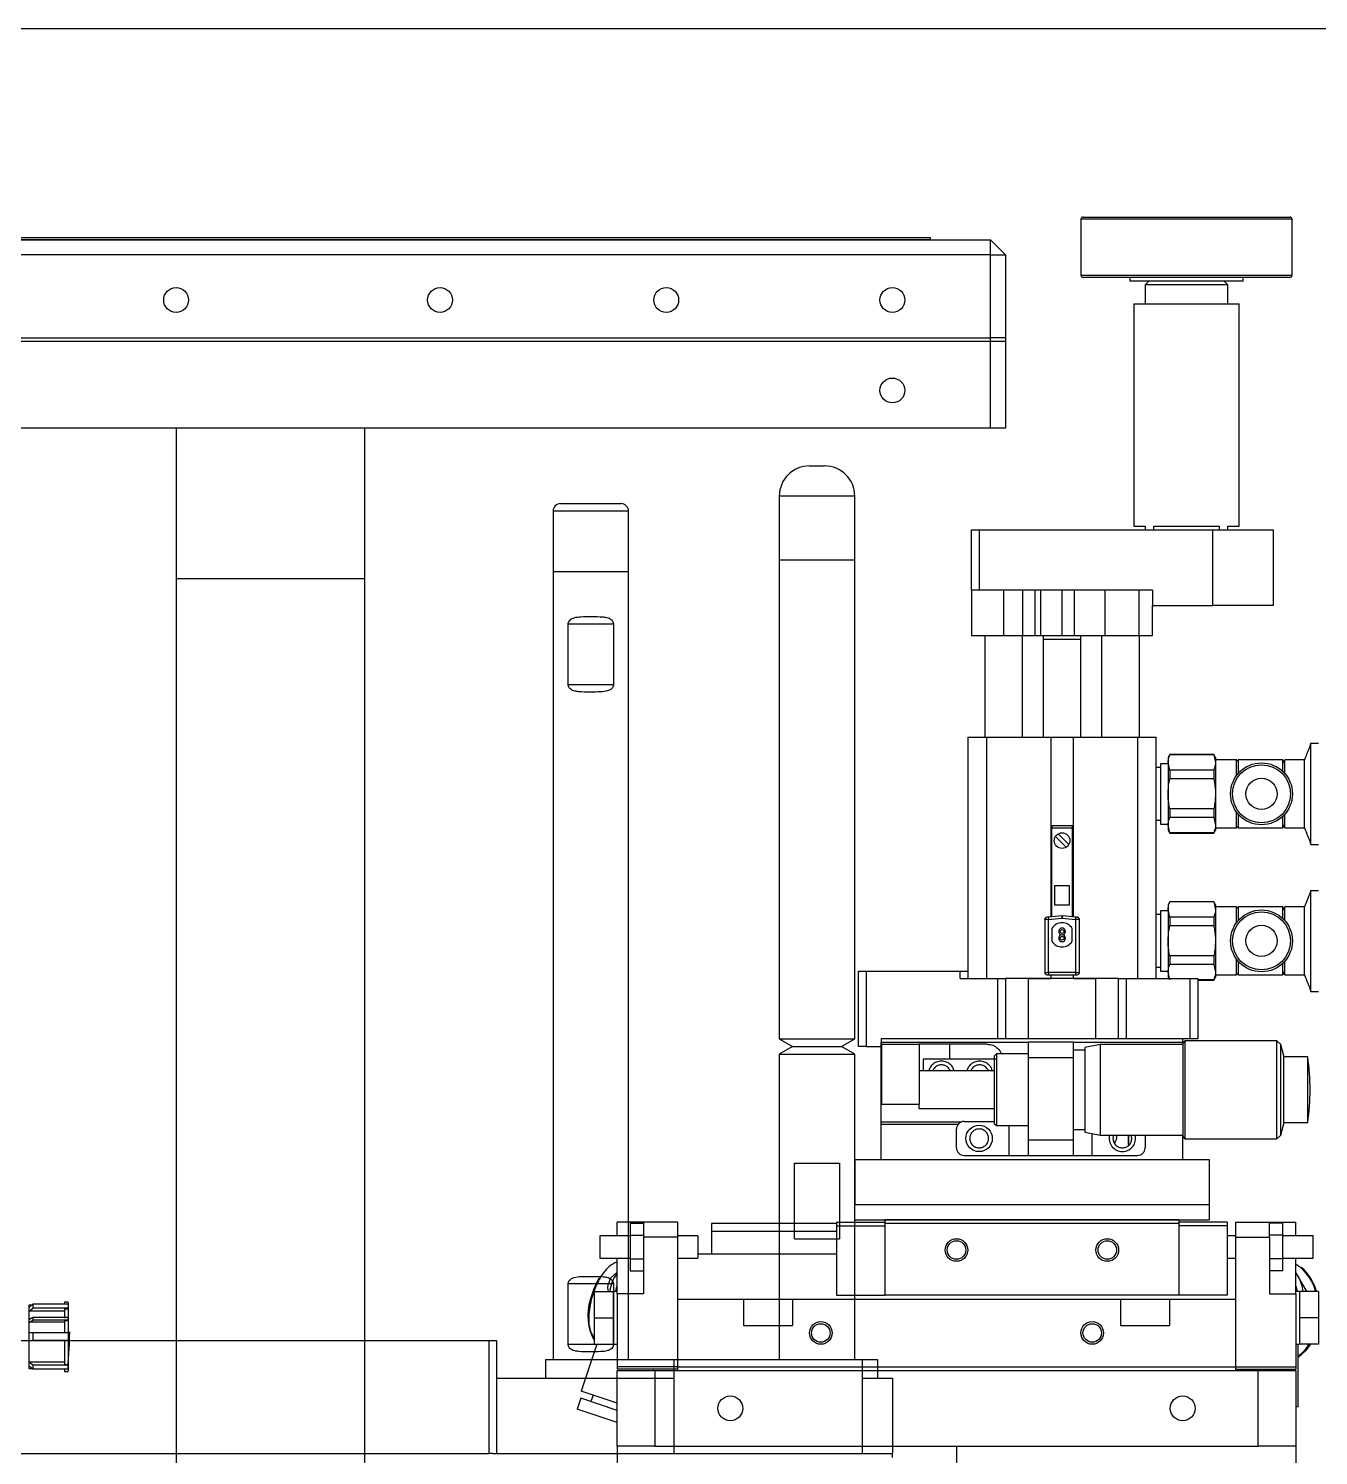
# Model space of a CAD drawing. Extents: x 500 to 100500, y -14500 to 21140.
# Drawn here: x 14393.6 to 14564.7, y -7149.3 to -6960 of the extents above; entities that cross this region are included whole.
import ezdxf

# ---------------------------------------------------------------- set-up
doc = ezdxf.new("R2010")
doc.units = 0
doc.layers.get('0').update_dxf_attribs({"linetype": 'CONTINUOUS'})
doc.layers.add('D', color=7, linetype='CONTINUOUS')
doc.layers.add('M06SMMF-001B', color=7, linetype='CONTINUOUS')

# ---------------------------------------------------------------- blocks, each defined once
blk = doc.blocks.new('KSKDKFK')
at = {"layer": 'M06SMMF-001B'}
blk.add_line((-18468.91, -26698.19, -63.77), (-15968.91, -26698.19, -63.77), dxfattribs=at)
blk = doc.blocks.new('LP F')
at = {"color": 2}
for p, q in [((15041.57, -93591.04), (15043.57, -93591.04)), ((15037.57, -93595.04), (15037.57, -93603.54)), ((15047.57, -93595.04), (15037.57, -93595.04)), ((15047.57, -93603.54), (15047.57, -93595.04)), ((15007.57, -93597.04), (15007.57, -93605.04)), ((15017.57, -93597.04), (15007.57, -93597.04)), ((15008.57, -93596.04), (15016.57, -93596.04)), ((15017.57, -93605.04), (15017.57, -93597.04)), ((15037.57, -93603.54), (15037.57, -93667.03)), ((15047.57, -93603.54), (15037.57, -93603.54)), ((15047.57, -93667.03), (15047.57, -93603.54)), ((15007.57, -93605.04), (15007.57, -93709.54)), ((15007.57, -93605.04), (15017.57, -93605.04)), ((15017.57, -93709.54), (15017.57, -93605.04)), ((15009.57, -93620.04), (15009.57, -93612.04)), ((15015.57, -93612.04), (15009.57, -93612.04)), ((15015.57, -93612.04), (15015.57, -93620.04)), ((15009.57, -93620.04), (15015.57, -93620.04)), ((15037.57, -93667.03), (15039.32, -93668.04)), ((15037.57, -93667.03), (15047.57, -93667.03)), ((15045.82, -93668.04), (15047.57, -93667.03)), ((15039.32, -93668.04), (15037.57, -93669.05)), ((15037.57, -93669.05), (15037.57, -93709.54)), ((15037.57, -93669.05), (15047.57, -93669.05)), ((15039.32, -93668.04), (15045.82, -93668.04)), ((15047.57, -93669.05), (15045.82, -93668.04)), ((15047.57, -93709.54), (15047.57, -93669.05)), ((15039.57, -93693.54), (15039.57, -93683.54)), ((15039.57, -93683.54), (15045.57, -93683.54)), ((15045.57, -93683.54), (15045.57, -93693.54)), ((15039.57, -93693.54), (15045.57, -93693.54)), ((15009.57, -93707.54), (15009.57, -93699.54)), ((15015.57, -93699.54), (15009.57, -93699.54)), ((15015.57, -93699.54), (15015.57, -93707.54)), ((14851.07, -93707.04), (14999.07, -93707.04)), ((14999.07, -93722.04), (14999.07, -93707.04)), ((14999.07, -93707.04), (15000.07, -93707.04)), ((15000.07, -93707.04), (15000.07, -93722.04)), ((15009.57, -93707.54), (15015.57, -93707.54)), ((15006.57, -93709.54), (15006.57, -93712.04)), ((15006.57, -93709.54), (15023.57, -93709.54)), ((15023.57, -93709.54), (15023.57, -93722.04)), ((15023.57, -93709.54), (15048.57, -93709.54)), ((15048.57, -93709.54), (15050.57, -93709.54)), ((15048.57, -93709.54), (15048.57, -93722.04)), ((15050.57, -93709.54), (15050.57, -93712.04)), ((15000.07, -93712.04), (15023.57, -93712.04)), ((15048.57, -93712.04), (15052.57, -93712.04)), ((15052.57, -93712.04), (15052.57, -93722.04)), ((14851.07, -93722.04), (14999.07, -93722.04)), ((14999.57, -93722.04), (14999.07, -93722.04)), ((14999.57, -93722.04), (15052.57, -93722.04)), ((15052.57, -93722.54), (15052.57, -93722.04))]:
    blk.add_line(p, q, dxfattribs=at)
for centre, radius, start, end in [((15041.57, -93595.04), 4, 90, 180), ((15043.57, -93595.04), 4, 0, 90), ((15008.57, -93597.04), 1, 90, 180), ((15016.57, -93597.04), 1, 0, 90)]:
    blk.add_arc(centre, radius, start, end, dxfattribs=at)
for points, knots in [([(15009.57, -93612.04), (15009.58, -93611.96), (15009.59, -93611.8), (15009.72, -93611.57), (15009.96, -93611.33), (15010.47, -93611.11), (15011.36, -93611.03), (15012.13, -93611.03), (15012.57, -93611.04)], [0, 0, 0, 0, 0.064599, 0.128848, 0.220611, 0.367091, 0.640231, 1, 1, 1, 1]), ([(15012.57, -93611.04), (15013.13, -93611.03), (15013.87, -93611.02), (15014.75, -93611.15), (15015.17, -93611.31), (15015.43, -93611.57), (15015.55, -93611.8), (15015.57, -93611.96), (15015.57, -93612.04)], [0, 0, 0, 0, 0.458251, 0.604667, 0.784906, 0.863101, 0.941979, 1, 1, 1, 1]), ([(15012.57, -93621.04), (15012.01, -93621.04), (15011.27, -93621.05), (15010.4, -93620.92), (15009.98, -93620.76), (15009.71, -93620.5), (15009.59, -93620.27), (15009.58, -93620.11), (15009.57, -93620.04)], [0, 0, 0, 0, 0.458251, 0.604667, 0.784906, 0.863101, 0.941979, 1, 1, 1, 1]), ([(15015.57, -93620.04), (15015.57, -93620.11), (15015.55, -93620.27), (15015.43, -93620.5), (15015.19, -93620.74), (15014.67, -93620.96), (15013.78, -93621.04), (15013.01, -93621.04), (15012.57, -93621.04)], [0, 0, 0, 0, 0.064599, 0.128848, 0.220611, 0.367091, 0.640231, 1, 1, 1, 1]), ([(15009.57, -93699.54), (15009.58, -93699.46), (15009.59, -93699.3), (15009.72, -93699.07), (15009.96, -93698.83), (15010.47, -93698.61), (15011.36, -93698.53), (15012.13, -93698.53), (15012.57, -93698.54)], [0, 0, 0, 0, 0.064599, 0.128848, 0.220611, 0.3670911, 0.6402309, 1, 1, 1, 1]), ([(15012.57, -93698.54), (15013.13, -93698.53), (15013.87, -93698.52), (15014.75, -93698.65), (15015.17, -93698.81), (15015.43, -93699.07), (15015.55, -93699.3), (15015.57, -93699.46), (15015.57, -93699.54)], [0, 0, 0, 0, 0.4582515, 0.6046671, 0.7849062, 0.8631007, 0.9419787, 1, 1, 1, 1]), ([(15012.57, -93708.54), (15012.01, -93708.54), (15011.27, -93708.55), (15010.4, -93708.42), (15009.98, -93708.26), (15009.71, -93708), (15009.59, -93707.77), (15009.58, -93707.61), (15009.57, -93707.54)], [0, 0, 0, 0, 0.458251, 0.604667, 0.784906, 0.863101, 0.941979, 1, 1, 1, 1]), ([(15015.57, -93707.54), (15015.57, -93707.61), (15015.55, -93707.77), (15015.43, -93708), (15015.19, -93708.24), (15014.67, -93708.46), (15013.78, -93708.54), (15013.01, -93708.54), (15012.57, -93708.54)], [0, 0, 0, 0, 0.064599, 0.128848, 0.220611, 0.367091, 0.640231, 1, 1, 1, 1])]:
    blk.add_open_spline(points, degree=3, knots=knots, dxfattribs=at)
blk = doc.blocks.new('SP F')
at = {"color": 3}
for p, q in [((15639.62, -97455.61), (15639.62, -97463.01)), ((15667.62, -97455.61), (15639.62, -97455.61)), ((15639.92, -97455.31), (15667.32, -97455.31)), ((15667.62, -97463.01), (15667.62, -97455.61)), ((15472.62, -97458.31), (15627.62, -97458.31)), ((15627.62, -97460.31), (15627.62, -97458.31)), ((15629.62, -97460.31), (15627.62, -97458.31)), ((15627.62, -97460.31), (15472.62, -97460.31)), ((15627.62, -97471.31), (15627.62, -97460.31)), ((15627.62, -97460.31), (15629.62, -97460.31)), ((15629.62, -97460.31), (15629.62, -97471.31)), ((15639.62, -97463.01), (15667.62, -97463.01)), ((15667.32, -97463.31), (15639.92, -97463.31)), ((15646.12, -97463.31), (15646.12, -97463.81)), ((15661.12, -97463.81), (15661.12, -97463.31)), ((15650.15, -97463.81), (15646.12, -97463.81)), ((15648.62, -97463.81), (15648.12, -97464.31)), ((15648.12, -97464.31), (15648.12, -97466.81)), ((15653.62, -97464.31), (15648.12, -97464.31)), ((15661.12, -97463.81), (15650.15, -97463.81)), ((15659.12, -97464.31), (15653.62, -97464.31)), ((15659.12, -97464.31), (15658.62, -97463.81)), ((15659.12, -97466.81), (15659.12, -97464.31)), ((15646.62, -97466.81), (15646.62, -97496.31)), ((15646.62, -97466.81), (15653.62, -97466.81)), ((15653.62, -97466.81), (15660.62, -97466.81)), ((15660.62, -97496.31), (15660.62, -97466.81)), ((15472.62, -97471.31), (15627.62, -97471.31)), ((15627.62, -97471.81), (15472.62, -97471.81)), ((15629.62, -97471.31), (15627.62, -97471.31)), ((15627.62, -97471.81), (15627.62, -97471.31)), ((15629.62, -97471.81), (15627.62, -97471.81)), ((15627.62, -97483.31), (15627.62, -97471.81)), ((15629.62, -97471.31), (15629.62, -97471.81)), ((15629.62, -97471.81), (15629.62, -97483.31)), ((15627.62, -97483.31), (15472.62, -97483.31)), ((15519.62, -97483.31), (15519.62, -97503.31)), ((15544.62, -97483.31), (15544.62, -97503.31)), ((15629.62, -97483.31), (15627.62, -97483.31)), ((15625.12, -97504.81), (15625.12, -97496.81)), ((15625.12, -97496.81), (15626.12, -97496.81)), ((15626.12, -97496.81), (15626.12, -97504.81)), ((15626.12, -97496.81), (15657.12, -97496.81)), ((15646.62, -97496.31), (15648.12, -97496.31)), ((15648.12, -97496.31), (15648.12, -97496.81)), ((15649.29, -97496.31), (15657.95, -97496.31)), ((15649.29, -97496.81), (15649.29, -97496.31)), ((15657.12, -97506.81), (15657.12, -97496.81)), ((15657.12, -97496.81), (15665.12, -97496.81)), ((15657.95, -97496.31), (15657.95, -97496.81)), ((15659.12, -97496.31), (15660.62, -97496.31)), ((15659.12, -97496.81), (15659.12, -97496.31)), ((15665.12, -97496.81), (15665.12, -97506.81)), ((15544.62, -97503.31), (15519.62, -97503.31)), ((15519.62, -97503.31), (15519.62, -97709.31)), ((15544.62, -97503.31), (15544.62, -97709.31)), ((15626.12, -97504.81), (15625.12, -97504.81)), ((15625.12, -97504.81), (15625.12, -97510.81)), ((15649.12, -97504.81), (15626.12, -97504.81)), ((15629.39, -97510.81), (15629.39, -97504.81)), ((15631.86, -97504.81), (15631.86, -97510.81)), ((15633.54, -97510.81), (15633.54, -97504.81)), ((15634.25, -97504.81), (15634.25, -97510.81)), ((15637.14, -97510.81), (15637.14, -97504.81)), ((15638.73, -97504.81), (15638.73, -97510.81)), ((15642.82, -97510.81), (15642.82, -97504.81)), ((15647.32, -97504.81), (15647.32, -97510.81)), ((15649.12, -97504.81), (15649.12, -97506.81)), ((15649.12, -97506.81), (15657.12, -97506.81)), ((15649.12, -97510.81), (15649.12, -97506.81)), ((15665.12, -97506.81), (15657.12, -97506.81)), ((15625.12, -97510.81), (15629.39, -97510.81)), ((15626.87, -97510.81), (15626.87, -97524.31)), ((15629.39, -97510.81), (15631.86, -97510.81)), ((15631.86, -97510.81), (15633.54, -97510.81)), ((15631.87, -97524.31), (15631.87, -97510.81)), ((15633.54, -97510.81), (15634.25, -97510.81)), ((15634.25, -97510.81), (15637.14, -97510.81)), ((15637.14, -97510.81), (15638.73, -97510.81)), ((15638.73, -97510.81), (15642.82, -97510.81)), ((15642.37, -97510.81), (15642.37, -97524.31)), ((15642.82, -97510.81), (15647.32, -97510.81)), ((15647.32, -97510.81), (15649.12, -97510.81)), ((15647.37, -97524.31), (15647.37, -97510.81)), ((15634.62, -97511.31), (15639.62, -97511.31)), ((15634.62, -97511.31), (15634.62, -97524.31)), ((15639.62, -97524.31), (15639.62, -97511.31)), ((15624.62, -97524.31), (15624.62, -97555.31)), ((15624.62, -97524.31), (15627.14, -97524.31)), ((15627.14, -97556.31), (15627.14, -97524.31)), ((15627.14, -97524.31), (15635.62, -97524.31)), ((15635.62, -97524.31), (15635.62, -97548.14)), ((15635.62, -97524.31), (15638.62, -97524.31)), ((15638.62, -97548.14), (15638.62, -97524.31)), ((15638.62, -97524.31), (15647.11, -97524.31)), ((15647.11, -97524.31), (15647.11, -97556.31)), ((15647.11, -97524.31), (15649.62, -97524.31)), ((15649.62, -97556.31), (15649.62, -97524.31)), ((15670.13, -97525.11), (15671.13, -97525.11)), ((15651.17, -97527.81), (15650.17, -97527.81)), ((15650.17, -97527.81), (15650.17, -97531.81)), ((15651.4, -97526.61), (15651.17, -97527.01)), ((15651.17, -97527.01), (15651.17, -97527.65)), ((15651.4, -97528.65), (15651.17, -97527.65)), ((15651.17, -97527.65), (15651.17, -97531.81)), ((15657.24, -97526.61), (15651.4, -97526.61)), ((15651.4, -97526.61), (15651.4, -97526.65)), ((15657.24, -97526.65), (15651.4, -97526.65)), ((15657.47, -97527.01), (15657.24, -97526.61)), ((15657.24, -97526.61), (15657.24, -97526.65)), ((15657.24, -97526.65), (15657.47, -97527.65)), ((15657.47, -97527.01), (15657.47, -97527.65)), ((15660.27, -97527.31), (15657.47, -97527.31)), ((15657.47, -97527.65), (15657.47, -97531.81)), ((15660.47, -97527.51), (15660.27, -97527.31)), ((15660.27, -97529.37), (15660.27, -97527.31)), ((15666.38, -97527.31), (15660.47, -97527.31)), ((15660.47, -97527.31), (15660.47, -97529.12)), ((15666.67, -97527.81), (15666.38, -97527.31)), ((15666.38, -97528.82), (15666.38, -97527.31)), ((15669.27, -97527.31), (15666.67, -97527.31)), ((15666.67, -97529.12), (15666.67, -97527.31)), ((15669.27, -97536.31), (15669.27, -97527.32)), ((15650.17, -97528.31), (15649.62, -97528.31)), ((15657.24, -97528.65), (15651.4, -97528.65)), ((15651.4, -97528.65), (15651.4, -97529.81)), ((15657.24, -97529.81), (15651.4, -97529.81)), ((15657.24, -97528.65), (15657.24, -97529.81)), ((15650.17, -97531.81), (15650.17, -97535.81)), ((15651.17, -97531.81), (15651.17, -97535.96)), ((15657.47, -97531.81), (15657.47, -97535.96)), ((15649.62, -97535.31), (15650.17, -97535.31)), ((15651.4, -97533.81), (15651.4, -97534.96)), ((15657.24, -97533.81), (15651.4, -97533.81)), ((15657.24, -97534.96), (15651.4, -97534.96)), ((15657.24, -97533.81), (15657.24, -97534.96)), ((15657.24, -97534.96), (15657.47, -97535.96)), ((15660.27, -97536.31), (15660.27, -97534.24)), ((15660.47, -97534.49), (15660.47, -97536.31)), ((15666.38, -97536.31), (15666.38, -97534.79)), ((15666.67, -97536.31), (15666.67, -97534.49)), ((15635.72, -97536.31), (15635.62, -97536.31)), ((15635.72, -97536.31), (15638.52, -97536.31)), ((15635.72, -97536.31), (15635.72, -97548.13)), ((15636.02, -97536.01), (15638.22, -97536.01)), ((15637.65, -97538.89), (15636.24, -97537.48)), ((15636.6, -97537.13), (15638, -97538.53)), ((15638.52, -97548.13), (15638.52, -97536.31)), ((15638.62, -97536.31), (15638.52, -97536.31)), ((15650.17, -97535.81), (15651.17, -97535.81)), ((15651.4, -97536.96), (15651.17, -97535.96)), ((15651.17, -97535.96), (15651.17, -97536.61)), ((15651.17, -97536.61), (15651.4, -97537.01)), ((15657.24, -97536.96), (15651.4, -97536.96)), ((15651.4, -97536.96), (15651.4, -97537.01)), ((15651.4, -97537.01), (15657.24, -97537.01)), ((15657.24, -97537.01), (15657.47, -97536.61)), ((15657.24, -97536.96), (15657.24, -97537.01)), ((15657.47, -97535.96), (15657.47, -97536.61)), ((15657.47, -97536.31), (15660.27, -97536.31)), ((15660.27, -97536.31), (15660.47, -97536.11)), ((15660.47, -97536.31), (15666.38, -97536.31)), ((15666.38, -97536.31), (15666.67, -97535.81)), ((15666.67, -97536.31), (15669.27, -97536.31)), ((15670.13, -97538.51), (15671.13, -97538.51)), ((15638.12, -97544.01), (15636.12, -97544.01)), ((15636.12, -97544.01), (15636.12, -97546.51)), ((15638.12, -97546.51), (15638.12, -97544.01)), ((15670.13, -97544.61), (15671.13, -97544.61)), ((15636.12, -97546.51), (15638.12, -97546.51)), ((15651.4, -97546.11), (15651.17, -97546.51)), ((15651.17, -97546.51), (15651.17, -97547.15)), ((15657.24, -97546.11), (15651.4, -97546.11)), ((15651.4, -97546.11), (15651.4, -97546.15)), ((15657.24, -97546.15), (15651.4, -97546.15)), ((15657.47, -97546.51), (15657.24, -97546.11)), ((15657.24, -97546.11), (15657.24, -97546.15)), ((15657.24, -97546.15), (15657.47, -97547.15)), ((15657.47, -97546.51), (15657.47, -97547.15)), ((15660.27, -97546.81), (15657.47, -97546.81)), ((15660.47, -97547.01), (15660.27, -97546.81)), ((15660.27, -97548.87), (15660.27, -97546.81)), ((15666.38, -97546.81), (15660.47, -97546.81)), ((15660.47, -97546.81), (15660.47, -97548.62)), ((15666.67, -97547.31), (15666.38, -97546.81)), ((15666.38, -97548.32), (15666.38, -97546.81)), ((15669.27, -97546.81), (15666.67, -97546.81)), ((15666.67, -97548.62), (15666.67, -97546.81)), ((15669.27, -97555.81), (15669.27, -97546.82)), ((15634.82, -97548.48), (15634.82, -97555.51)), ((15637.08, -97548.01), (15635.3, -97548.17)), ((15635.3, -97548.17), (15635.32, -97548.46)), ((15635.32, -97548.46), (15637.11, -97548.31)), ((15635.32, -97555.51), (15635.32, -97548.46)), ((15637.08, -97548.01), (15637.11, -97548.31)), ((15637.11, -97548.31), (15637.12, -97548.31)), ((15637.12, -97548.31), (15637.14, -97548.31)), ((15637.17, -97548.01), (15637.14, -97548.31)), ((15637.14, -97548.31), (15638.92, -97548.46)), ((15638.95, -97548.17), (15637.17, -97548.01)), ((15638.92, -97548.46), (15638.95, -97548.17)), ((15638.92, -97548.46), (15638.92, -97555.51)), ((15639.42, -97555.51), (15639.42, -97548.48)), ((15650.17, -97547.81), (15649.62, -97547.81)), ((15651.17, -97547.31), (15650.17, -97547.31)), ((15650.17, -97547.31), (15650.17, -97551.31)), ((15651.4, -97548.15), (15651.17, -97547.15)), ((15651.17, -97547.15), (15651.17, -97551.31)), ((15651.4, -97548.15), (15651.4, -97549.31)), ((15657.24, -97548.15), (15651.4, -97548.15)), ((15657.24, -97548.15), (15657.24, -97549.31)), ((15657.47, -97547.15), (15657.47, -97551.31)), ((15635.77, -97549.65), (15635.77, -97551.36)), ((15637.1, -97550.51), (15637.1, -97550.51)), ((15637.15, -97550.51), (15637.15, -97550.51)), ((15638.47, -97551.36), (15638.47, -97549.65)), ((15657.24, -97549.31), (15651.4, -97549.31)), ((15650.17, -97551.31), (15650.17, -97555.31)), ((15651.17, -97551.31), (15651.17, -97555.46)), ((15657.47, -97551.31), (15657.47, -97555.46)), ((15657.24, -97553.31), (15651.4, -97553.31)), ((15651.4, -97553.31), (15651.4, -97554.46)), ((15657.24, -97554.46), (15651.4, -97554.46)), ((15657.24, -97553.31), (15657.24, -97554.46)), ((15657.24, -97554.46), (15657.47, -97555.46)), ((15660.27, -97555.81), (15660.27, -97553.74)), ((15660.47, -97553.99), (15660.47, -97555.81)), ((15666.38, -97555.81), (15666.38, -97554.29)), ((15666.67, -97555.81), (15666.67, -97553.99)), ((15610.12, -97565.31), (15610.12, -97555.31)), ((15610.12, -97555.31), (15611.12, -97555.31)), ((15611.12, -97555.31), (15611.12, -97565.31)), ((15611.12, -97555.31), (15623.62, -97555.31)), ((15623.62, -97556.31), (15623.62, -97555.31)), ((15623.62, -97555.31), (15624.62, -97555.31)), ((15623.62, -97556.31), (15628.62, -97556.31)), ((15624.62, -97555.31), (15624.62, -97556.31)), ((15628.62, -97564.31), (15628.62, -97556.31)), ((15628.62, -97556.31), (15629.62, -97556.31)), ((15629.62, -97556.31), (15629.62, -97564.31)), ((15632.62, -97556.31), (15629.62, -97556.31)), ((15632.62, -97556.31), (15632.62, -97564.31)), ((15641.62, -97556.31), (15632.62, -97556.31)), ((15632.62, -97556.31), (15635.62, -97556.31)), ((15634.82, -97555.51), (15635.32, -97555.51)), ((15638.92, -97555.51), (15635.32, -97555.51)), ((15635.32, -97555.51), (15635.32, -97555.81)), ((15635.32, -97555.81), (15638.92, -97555.81)), ((15635.62, -97555.81), (15635.62, -97556.31)), ((15638.62, -97556.31), (15638.62, -97555.81)), ((15638.62, -97556.31), (15641.62, -97556.31)), ((15638.92, -97555.51), (15639.42, -97555.51)), ((15638.92, -97555.51), (15638.92, -97555.81)), ((15641.62, -97564.31), (15641.62, -97556.31)), ((15644.62, -97556.31), (15641.62, -97556.31)), ((15644.62, -97564.31), (15644.62, -97556.31)), ((15644.62, -97556.31), (15645.62, -97556.31)), ((15645.62, -97556.31), (15645.62, -97564.31)), ((15645.62, -97556.31), (15654.12, -97556.31)), ((15649.62, -97554.81), (15650.17, -97554.81)), ((15650.17, -97555.31), (15651.17, -97555.31)), ((15651.4, -97556.46), (15651.17, -97555.46)), ((15651.17, -97555.46), (15651.17, -97556.11)), ((15651.17, -97556.11), (15651.29, -97556.31)), ((15654.12, -97564.31), (15654.12, -97556.31)), ((15654.12, -97556.31), (15655.12, -97556.31)), ((15655.12, -97556.31), (15655.12, -97564.31)), ((15657.24, -97556.51), (15657.47, -97556.11)), ((15657.47, -97555.46), (15657.47, -97556.11)), ((15657.47, -97555.81), (15660.27, -97555.81)), ((15660.27, -97555.81), (15660.47, -97555.61)), ((15660.47, -97555.81), (15666.38, -97555.81)), ((15666.38, -97555.81), (15666.67, -97555.31)), ((15666.67, -97555.81), (15669.27, -97555.81)), ((15657.24, -97556.46), (15655.12, -97556.46)), ((15655.12, -97556.51), (15657.24, -97556.51)), ((15657.24, -97556.46), (15657.24, -97556.51)), ((15670.13, -97558.01), (15671.13, -97558.01)), ((15611.12, -97565.31), (15610.12, -97565.31)), ((15611.12, -97565.31), (15613.12, -97565.31)), ((15613.12, -97564.31), (15613.12, -97565.31)), ((15628.62, -97564.31), (15613.12, -97564.31)), ((15632.62, -97564.81), (15613.12, -97564.81)), ((15613.12, -97575.31), (15613.12, -97564.81)), ((15613.18, -97565.01), (15618.18, -97565.01)), ((15613.18, -97565.01), (15613.18, -97573.01)), ((15618.18, -97565.01), (15618.18, -97573.01)), ((15622.18, -97565.01), (15618.18, -97565.01)), ((15627.18, -97565.01), (15622.18, -97565.01)), ((15622.18, -97565.01), (15622.18, -97567.01)), ((15629.62, -97564.31), (15628.62, -97564.31)), ((15645.62, -97564.31), (15628.62, -97564.31)), ((15638.62, -97564.76), (15632.62, -97564.76)), ((15632.62, -97564.76), (15632.62, -97566.76)), ((15638.62, -97566.76), (15638.62, -97564.76)), ((15653.12, -97564.81), (15638.62, -97564.81)), ((15640.12, -97565.81), (15638.62, -97565.81)), ((15642.18, -97565.06), (15640.12, -97565.46)), ((15640.12, -97565.46), (15640.12, -97576.66)), ((15653.12, -97565.06), (15642.18, -97565.06)), ((15642.18, -97565.06), (15642.18, -97577.06)), ((15645.62, -97564.31), (15644.62, -97564.31)), ((15654.12, -97564.31), (15645.62, -97564.31)), ((15653.12, -97564.81), (15653.12, -97564.31)), ((15653.42, -97564.56), (15653.12, -97564.86)), ((15653.12, -97564.86), (15653.12, -97564.81)), ((15653.12, -97564.86), (15653.12, -97577.26)), ((15665.62, -97564.56), (15653.42, -97564.56)), ((15653.42, -97564.56), (15653.42, -97577.56)), ((15655.12, -97564.31), (15654.12, -97564.31)), ((15666.12, -97565.06), (15665.62, -97564.56)), ((15665.62, -97577.56), (15665.62, -97564.56)), ((15666.52, -97566.56), (15666.12, -97565.06)), ((15666.12, -97577.06), (15666.12, -97565.06)), ((15618.68, -97567.01), (15618.68, -97568.56)), ((15622.18, -97567.01), (15618.68, -97567.01)), ((15628.4, -97567.01), (15622.18, -97567.01)), ((15628.42, -97566.31), (15628.12, -97566.61)), ((15628.12, -97566.61), (15628.12, -97575.51)), ((15632.62, -97566.31), (15628.42, -97566.31)), ((15628.42, -97566.31), (15628.42, -97575.81)), ((15632.62, -97566.76), (15638.62, -97566.76)), ((15632.62, -97566.76), (15632.62, -97577.76)), ((15638.62, -97577.76), (15638.62, -97566.76)), ((15666.52, -97575.56), (15666.52, -97566.56)), ((15669.71, -97566.71), (15666.52, -97566.71)), ((15669.71, -97575.41), (15669.71, -97566.71)), ((15628.12, -97568.56), (15618.18, -97568.56)), ((15618.18, -97573.01), (15613.18, -97573.01)), ((15618.12, -97573.01), (15618.12, -97573.56)), ((15613.12, -97575.61), (15613.12, -97575.31)), ((15613.12, -97575.31), (15623.81, -97575.31)), ((15618.12, -97573.56), (15628.12, -97573.56)), ((15624.12, -97575.26), (15628.12, -97575.26)), ((15613.12, -97575.61), (15623.36, -97575.61)), ((15613.12, -97580.31), (15613.12, -97575.61)), ((15623.12, -97578.76), (15623.12, -97576.26)), ((15628.12, -97575.51), (15628.42, -97575.81)), ((15628.42, -97575.81), (15632.62, -97575.81)), ((15630.12, -97579.76), (15630.12, -97575.81)), ((15638.62, -97576.31), (15640.12, -97576.31)), ((15640.12, -97576.66), (15642.18, -97577.06)), ((15641.12, -97579.76), (15641.12, -97576.85)), ((15642.18, -97577.06), (15653.12, -97577.06)), ((15643.96, -97577.06), (15643.87, -97577.51)), ((15645.87, -97577.06), (15645.87, -97578.31)), ((15646.37, -97577.51), (15646.29, -97577.06)), ((15648.12, -97577.06), (15648.12, -97578.76)), ((15665.62, -97577.56), (15666.12, -97577.06)), ((15666.12, -97577.06), (15666.52, -97575.56)), ((15666.52, -97575.41), (15669.71, -97575.41)), ((15638.62, -97577.76), (15632.62, -97577.76)), ((15632.62, -97577.76), (15632.62, -97579.76)), ((15638.62, -97579.76), (15638.62, -97577.76)), ((15645.87, -97578.31), (15646.02, -97578.31)), ((15653.12, -97577.26), (15653.42, -97577.56)), ((15653.12, -97580.31), (15653.12, -97577.26)), ((15653.42, -97577.56), (15665.62, -97577.56)), ((15609.62, -97580.31), (15609.62, -97586.31)), ((15609.62, -97580.31), (15656.62, -97580.31)), ((15613.12, -97580.31), (15653.12, -97580.31)), ((15624.12, -97579.76), (15630.12, -97579.76)), ((15630.12, -97579.76), (15632.62, -97579.76)), ((15632.62, -97579.76), (15638.62, -97579.76)), ((15638.62, -97579.76), (15641.12, -97579.76)), ((15641.12, -97579.76), (15647.12, -97579.76)), ((15656.62, -97580.31), (15656.62, -97586.31)), ((15656.62, -97586.31), (15609.62, -97586.31)), ((15609.62, -97588.31), (15609.62, -97586.31)), ((15656.62, -97586.31), (15656.62, -97588.31)), ((15609.62, -97588.31), (15656.62, -97588.31)), ((15652.62, -97588.31), (15613.62, -97588.31)), ((15613.62, -97588.31), (15613.62, -97588.81)), ((15652.62, -97588.31), (15652.62, -97588.81)), ((15579.82, -97590.41), (15575.82, -97590.41)), ((15575.82, -97590.41), (15575.82, -97593.41)), ((15581.62, -97588.61), (15578.12, -97588.61)), ((15578.12, -97590.41), (15578.12, -97588.61)), ((15579.82, -97588.73), (15581.62, -97588.73)), ((15579.82, -97588.73), (15579.82, -97590.32)), ((15579.82, -97590.32), (15579.82, -97593.49)), ((15579.82, -97590.32), (15581.62, -97590.32)), ((15581.62, -97588.61), (15581.62, -97590.61)), ((15586.12, -97588.61), (15581.62, -97588.61)), ((15586.12, -97588.61), (15586.12, -97590.61)), ((15588.82, -97590.41), (15586.12, -97590.41)), ((15588.82, -97590.41), (15588.82, -97593.41)), ((15607.22, -97588.81), (15590.62, -97588.81)), ((15590.62, -97588.81), (15590.62, -97589.86)), ((15607.22, -97589.86), (15590.62, -97589.86)), ((15590.62, -97589.86), (15590.62, -97592.81)), ((15607.22, -97588.61), (15613.62, -97588.61)), ((15607.22, -97588.61), (15607.22, -97589.11)), ((15607.22, -97589.11), (15607.22, -97598.31)), ((15607.22, -97589.11), (15613.62, -97589.11)), ((15652.62, -97588.81), (15613.62, -97588.81)), ((15613.62, -97588.81), (15613.62, -97598.31)), ((15659.02, -97588.61), (15652.62, -97588.61)), ((15652.62, -97588.81), (15652.62, -97598.31)), ((15659.02, -97589.11), (15652.62, -97589.11)), ((15659.02, -97588.61), (15659.02, -97589.11)), ((15659.02, -97589.11), (15659.02, -97598.31)), ((15660.12, -97590.41), (15659.02, -97590.41)), ((15660.12, -97588.61), (15664.62, -97588.61)), ((15660.12, -97588.61), (15660.12, -97590.61)), ((15664.62, -97590.61), (15664.62, -97588.61)), ((15664.62, -97588.61), (15668.12, -97588.61)), ((15666.42, -97588.73), (15664.62, -97588.73)), ((15666.42, -97590.32), (15664.62, -97590.32)), ((15666.42, -97590.32), (15666.42, -97588.73)), ((15666.42, -97593.49), (15666.42, -97590.32)), ((15670.42, -97590.41), (15666.42, -97590.41)), ((15668.12, -97590.41), (15668.12, -97588.61)), ((15670.42, -97593.41), (15670.42, -97590.41)), ((15581.62, -97590.61), (15581.62, -97598.11)), ((15586.12, -97590.61), (15581.62, -97590.61)), ((15586.12, -97590.61), (15586.12, -97598.81)), ((15660.12, -97590.61), (15664.62, -97590.61)), ((15660.12, -97590.61), (15660.12, -97598.81)), ((15664.62, -97590.61), (15664.62, -97598.11)), ((15575.82, -97593.41), (15579.82, -97593.41)), ((15578.12, -97598.11), (15578.12, -97593.41)), ((15579.82, -97593.49), (15581.62, -97593.49)), ((15579.82, -97593.49), (15579.82, -97595.08)), ((15586.12, -97593.41), (15588.82, -97593.41)), ((15588.82, -97592.81), (15607.22, -97592.81)), ((15659.02, -97593.41), (15660.12, -97593.41)), ((15666.42, -97593.49), (15664.62, -97593.49)), ((15666.42, -97593.41), (15670.42, -97593.41)), ((15666.42, -97595.08), (15666.42, -97593.49)), ((15668.12, -97598.11), (15668.12, -97593.41)), ((15575.05, -97597.43), (15575.73, -97595.98)), ((15578.12, -97595.26), (15577.24, -97596.04)), ((15579.82, -97595.08), (15581.62, -97595.08)), ((15666.42, -97595.08), (15664.62, -97595.08)), ((15668.48, -97595.91), (15668.12, -97595.29)), ((15669.48, -97597.64), (15668.48, -97595.91)), ((15574.57, -97598.86), (15575.05, -97597.43)), ((15575.14, -97597.46), (15574.67, -97598.89)), ((15575.12, -97601.31), (15575.12, -97597.81)), ((15575.12, -97597.81), (15577.62, -97597.81)), ((15576.82, -97597.31), (15576.92, -97597.81)), ((15578.12, -97597.81), (15577.62, -97597.81)), ((15577.62, -97599.56), (15577.62, -97597.81)), ((15668.62, -97597.81), (15668.12, -97597.81)), ((15671.12, -97597.81), (15668.62, -97597.81)), ((15668.62, -97597.81), (15668.62, -97599.56)), ((15671.12, -97597.81), (15671.12, -97601.31)), ((15500.13, -97599.61), (15500.1, -97599.64)), ((15500.1, -97599.64), (15500.1, -97607.98)), ((15500.63, -97599.51), (15500.13, -97599.94)), ((15500.52, -97599.61), (15500.13, -97599.61)), ((15500.63, -97599.51), (15500.63, -97600.01)), ((15505.3, -97599.51), (15500.63, -97599.51)), ((15505.3, -97599.21), (15504.8, -97599.21)), ((15504.8, -97599.21), (15504.8, -97599.51)), ((15505.3, -97599.51), (15505.3, -97600.01)), ((15577.62, -97601.31), (15577.62, -97599.56)), ((15578.12, -97598.11), (15578.12, -97607.81)), ((15581.62, -97598.11), (15578.12, -97598.11)), ((15586.12, -97598.81), (15594.87, -97598.81)), ((15586.12, -97598.81), (15586.12, -97607.81)), ((15594.87, -97598.81), (15594.87, -97602.31)), ((15594.87, -97598.81), (15601.37, -97598.81)), ((15601.37, -97598.81), (15601.37, -97602.31)), ((15601.37, -97598.81), (15644.87, -97598.81)), ((15607.22, -97598.31), (15613.62, -97598.31)), ((15652.62, -97598.31), (15613.62, -97598.31)), ((15644.87, -97598.81), (15644.87, -97602.31)), ((15644.87, -97598.81), (15651.37, -97598.81)), ((15651.37, -97598.81), (15651.37, -97602.31)), ((15651.37, -97598.81), (15660.12, -97598.81)), ((15659.02, -97598.31), (15652.62, -97598.31)), ((15660.12, -97598.81), (15660.12, -97607.81)), ((15664.62, -97598.11), (15668.12, -97598.11)), ((15668.12, -97598.11), (15668.12, -97607.81)), ((15668.62, -97599.56), (15668.62, -97601.31)), ((15500.13, -97600.44), (15500.63, -97600.01)), ((15504.8, -97600.44), (15500.13, -97600.44)), ((15505.3, -97600.01), (15500.63, -97600.01)), ((15500.63, -97601.28), (15500.63, -97601.63)), ((15505.3, -97601.28), (15500.63, -97601.28)), ((15505.3, -97601.63), (15500.63, -97601.63)), ((15504.8, -97600.1), (15504.8, -97601.33)), ((15504.8, -97600.1), (15505.3, -97600.1)), ((15504.8, -97601.68), (15504.8, -97603.31)), ((15504.8, -97601.68), (15505.3, -97601.68)), ((15505.3, -97600.01), (15505.3, -97600.1)), ((15505.3, -97600.1), (15505.3, -97600.06)), ((15505.3, -97600.1), (15505.3, -97601.33)), ((15505.3, -97601.28), (15505.3, -97601.63)), ((15505.3, -97601.33), (15505.3, -97601.28)), ((15505.3, -97601.66), (15505.3, -97601.28)), ((15505.3, -97601.63), (15505.3, -97601.68)), ((15505.3, -97601.68), (15505.3, -97603.31)), ((15575.12, -97604.81), (15575.12, -97601.31)), ((15575.12, -97601.31), (15577.62, -97601.31)), ((15577.62, -97603.06), (15577.62, -97601.31)), ((15671.12, -97601.31), (15668.62, -97601.31)), ((15668.62, -97601.31), (15668.62, -97603.06)), ((15671.12, -97601.31), (15671.12, -97604.81)), ((15500.13, -97603.31), (15500.13, -97601.88)), ((15504.8, -97601.88), (15500.13, -97601.88)), ((15500.63, -97603.31), (15500.13, -97603.31)), ((15500.63, -97603.31), (15500.63, -97604.31)), ((15505.3, -97603.31), (15500.63, -97603.31)), ((15505.3, -97603.31), (15505.3, -97604.31)), ((15505.3, -97603.31), (15505.3, -97603.31)), ((15577.62, -97604.81), (15577.62, -97603.06)), ((15594.87, -97602.31), (15601.37, -97602.31)), ((15644.87, -97602.31), (15651.37, -97602.31)), ((15668.62, -97603.06), (15668.62, -97604.81)), ((15500.13, -97604.31), (15500.63, -97604.31)), ((15500.13, -97607.17), (15500.13, -97604.31)), ((15505.3, -97604.31), (15500.63, -97604.31)), ((15504.8, -97604.31), (15504.8, -97607.52)), ((15505.3, -97604.31), (15505.3, -97604.31)), ((15575.43, -97604.81), (15573.35, -97611.05)), ((15575.12, -97604.81), (15577.62, -97604.81)), ((15577.62, -97604.81), (15578.12, -97604.81)), ((15668.12, -97604.81), (15668.62, -97604.81)), ((15668.42, -97613.11), (15668.42, -97604.81)), ((15671.12, -97604.81), (15668.62, -97604.81)), ((15500.63, -97607.6), (15500.13, -97607.17)), ((15504.8, -97607.17), (15500.13, -97607.17)), ((15500.1, -97607.98), (15500.13, -97608.01)), ((15500.13, -97608.01), (15500.52, -97608.01)), ((15500.63, -97607.6), (15500.63, -97608.1)), ((15505.3, -97607.6), (15500.63, -97607.6)), ((15505.3, -97608.1), (15500.63, -97608.1)), ((15505.3, -97607.52), (15504.8, -97607.52)), ((15504.8, -97608.1), (15504.8, -97608.41)), ((15504.8, -97608.41), (15505.3, -97608.41)), ((15505.3, -97607.52), (15505.3, -97607.6)), ((15505.3, -97608.1), (15505.3, -97607.6)), ((15505.3, -97607.6), (15505.3, -97608.1)), ((15505.3, -97608.1), (15505.3, -97608.02)), ((15586.12, -97607.81), (15578.12, -97607.81)), ((15578.12, -97607.81), (15578.12, -97608.11)), ((15586.12, -97608.11), (15578.12, -97608.11)), ((15578.12, -97618.31), (15578.12, -97608.31)), ((15578.12, -97608.31), (15583.12, -97608.31)), ((15582.91, -97608.31), (15582.97, -97608.11)), ((15583.12, -97608.31), (15583.12, -97618.31)), ((15583.12, -97608.31), (15663.12, -97608.31)), ((15586.12, -97607.81), (15660.12, -97607.81)), ((15586.12, -97607.81), (15586.12, -97608.31)), ((15660.12, -97607.81), (15660.12, -97608.31)), ((15660.12, -97607.81), (15668.12, -97607.81)), ((15660.12, -97608.11), (15668.12, -97608.11)), ((15660.22, -97608.11), (15660.22, -97608.31)), ((15663.12, -97618.31), (15663.12, -97608.31)), ((15663.12, -97608.31), (15668.12, -97608.31)), ((15668.12, -97607.81), (15668.12, -97608.11)), ((15668.12, -97608.31), (15668.12, -97618.31)), ((15578.12, -97612.64), (15573.35, -97611.05)), ((15573.3, -97611.98), (15572.82, -97613.4)), ((15578.12, -97613.59), (15573.3, -97611.98)), ((15574.91, -97611.57), (15574.63, -97612.42)), ((15668.42, -97613.11), (15668.12, -97613.11)), ((15578.12, -97615.17), (15572.82, -97613.4)), ((15668.17, -97614.01), (15668.12, -97614.01)), ((15668.17, -97615.51), (15668.17, -97614.01)), ((15668.17, -97615.51), (15668.12, -97615.51)), ((15583.12, -97618.31), (15578.12, -97618.31)), ((15578.12, -97618.31), (15578.12, -97727.31)), ((15583.12, -97618.31), (15663.12, -97618.31)), ((15623.12, -97618.31), (15623.12, -97673.31)), ((15623.12, -97618.31), (15623.12, -97729.31)), ((15668.12, -97618.31), (15663.12, -97618.31)), ((15668.12, -97618.31), (15668.12, -97626.31))]:
    blk.add_line(p, q, dxfattribs=at)
at = {"color": 3, "flags": 128}
for points in [[(15634.82, -97548.48), (15634.83, -97548.43), (15634.83, -97548.4)], [(15668.12, -97595.37), (15668.13, -97595.38), (15668.48, -97595.91)], [(15577.95, -97597.81), (15578.04, -97597.33), (15578.12, -97597.06)], [(15668.12, -97597.06), (15668.22, -97597.42), (15668.29, -97597.81)], [(15669.48, -97597.64), (15669.5, -97597.8), (15669.5, -97597.81)], [(15500.63, -97601.28), (15500.18, -97601.51), (15500.13, -97601.54)], [(15500.13, -97601.88), (15500.18, -97601.86), (15500.63, -97601.63)], [(15670.06, -97604.81), (15669.41, -97605.67), (15668.42, -97606.58)]]:
    blk.add_lwpolyline(points, dxfattribs=at)
at = {"color": 3}
for centre, radius in [((15519.62, -97466.31), 1.65), ((15554.62, -97466.31), 1.65), ((15584.62, -97466.31), 1.65), ((15614.62, -97466.31), 1.65), ((15614.62, -97478.31), 1.65), ((15663.57, -97531.81), 4.1), ((15663.57, -97531.81), 3.85), ((15663.57, -97531.81), 2.08), ((15637.12, -97538.01), 1.03), ((15663.57, -97551.31), 4.1), ((15663.57, -97551.31), 3.85), ((15637.12, -97550.06), 0.25), ((15637.12, -97550.96), 0.25), ((15663.57, -97551.31), 2.07), ((15626.12, -97577.51), 1.75), ((15623.12, -97592.31), 1.5), ((15623.12, -97592.31), 1.23), ((15643.12, -97592.31), 1.5), ((15643.12, -97592.31), 1.23), ((15605.12, -97603.31), 1.5), ((15641.12, -97603.31), 1.5), ((15605.12, -97603.31), 1.23), ((15641.12, -97603.31), 1.23), ((15593.12, -97613.31), 1.65), ((15653.12, -97613.31), 1.65)]:
    blk.add_circle(centre, radius, dxfattribs=at)
for centre, radius, start, end in [((15639.92, -97455.61), 0.3, 90, 180), ((15667.32, -97455.61), 0.3, 0, 90), ((15639.92, -97463.01), 0.3, 180, 270), ((15667.32, -97463.01), 0.3, 270, 0), ((15636.02, -97536.31), 0.3, 90, 180), ((15638.22, -97536.31), 0.3, 0, 90), ((15635.12, -97548.48), 0.3, 95.0541, 132.929), ((15637.12, -97548.51), 0.5, 84.9459, 95.0541), ((15639.12, -97548.48), 0.3, 63.5295, 84.9459), ((15639.12, -97548.48), 0.3, 0, 25.5186), ((15637.12, -97550.51), 1.6, 32.4617, 147.5383), ((15637.12, -97550.06), 0.45, 273.1847, 266.8153), ((15637.12, -97550.96), 0.45, 93.1847, 86.8153), ((15637.12, -97550.51), 1.6, 212.4617, 327.5383), ((15635.12, -97555.51), 0.3, 180, 270), ((15639.12, -97555.51), 0.3, 270, 0), ((15640.02, -97571.06), 30, 0, 8.3373), ((15640.02, -97571.06), 30, 351.6627, 0), ((15624.12, -97576.26), 1, 90, 180), ((15645.12, -97577.51), 1.75, 165.0994, 270), ((15643.12, -97577.31), 1.25, 318.4594, 11.537), ((15645.12, -97577.51), 1.75, 270, 14.9006), ((15624.12, -97578.76), 1, 180, 270), ((15647.12, -97578.76), 1, 270, 0), ((15581.92, -97598.31), 5.2, 154.1533, 168.9136), ((15581.92, -97598.31), 4.8, 142.3415, 174.0208), ((15664.32, -97598.31), 4.8, 5.9792, 30), ((15664.32, -97599.66), 6.8, 15.7868, 47.9526), ((15581.02, -97601.01), 6.8, 161.5335, 209.86)]:
    blk.add_arc(centre, radius, start, end, dxfattribs=at)
for points, knots in [([(15634.62, -97510.81), (15634.62, -97510.84), (15634.62, -97510.9), (15634.62, -97511.17), (15634.62, -97511.31)], [0, 0, 0, 0, 0.520717, 1, 1, 1, 1]), ([(15639.62, -97511.31), (15639.62, -97511.12), (15639.62, -97510.85), (15639.62, -97510.82), (15639.62, -97510.81)], [0, 0, 0, 0, 0.701105, 1, 1, 1, 1]), ([(15670.13, -97525.09), (15669.99, -97525.47), (15669.69, -97526.23), (15669.41, -97526.94), (15669.27, -97527.31)], [0, 0, 0, 0, 0.487765, 1, 1, 1, 1]), ([(15670.13, -97538.51), (15670.13, -97538.4), (15670.13, -97538.21), (15670.13, -97536.86), (15670.13, -97535.07), (15670.13, -97532.9), (15670.13, -97530.6), (15670.13, -97528.45), (15670.13, -97526.67), (15670.13, -97525.47), (15670.13, -97525.12), (15670.13, -97525.11), (15670.13, -97525.11)], [0, 0, 0, 0, 0.126516, 0.233922, 0.341328, 0.448734, 0.556141, 0.663547, 0.770953, 0.878359, 0.985765, 1, 1, 1, 1]), ([(15651.17, -97527.65), (15651.18, -97527.51), (15651.2, -97527.18), (15651.33, -97526.85), (15651.4, -97526.65)], [0, 0, 0, 0, 0.403103, 1, 1, 1, 1]), ([(15657.47, -97527.65), (15657.47, -97527.78), (15657.45, -97528.12), (15657.32, -97528.45), (15657.24, -97528.65)], [0, 0, 0, 0, 0.403103, 1, 1, 1, 1]), ([(15651.17, -97531.81), (15651.2, -97531.3), (15651.23, -97530.63), (15651.37, -97529.97), (15651.4, -97529.81)], [0, 0, 0, 0, 0.745721, 1, 1, 1, 1]), ([(15657.24, -97529.81), (15657.28, -97529.97), (15657.42, -97530.63), (15657.45, -97531.3), (15657.47, -97531.81)], [0, 0, 0, 0, 0.254279, 1, 1, 1, 1]), ([(15651.4, -97533.81), (15651.35, -97533.55), (15651.22, -97532.89), (15651.19, -97532.22), (15651.17, -97531.81)], [0, 0, 0, 0, 0.388502, 1, 1, 1, 1]), ([(15657.47, -97531.81), (15657.46, -97532.22), (15657.43, -97532.89), (15657.29, -97533.55), (15657.24, -97533.81)], [0, 0, 0, 0, 0.611498, 1, 1, 1, 1]), ([(15651.17, -97535.96), (15651.18, -97535.83), (15651.2, -97535.49), (15651.33, -97535.16), (15651.4, -97534.96)], [0, 0, 0, 0, 0.403103, 1, 1, 1, 1]), ([(15635.67, -97536.01), (15635.7, -97536.01), (15635.79, -97536.01), (15635.93, -97536.01), (15636.02, -97536.01)], [0, 0, 0, 0, 0.332837, 1, 1, 1, 1]), ([(15638.22, -97536.01), (15638.31, -97536.01), (15638.45, -97536.01), (15638.54, -97536.01), (15638.57, -97536.01)], [0, 0, 0, 0, 0.666841, 1, 1, 1, 1]), ([(15657.47, -97535.96), (15657.47, -97536.1), (15657.45, -97536.43), (15657.32, -97536.77), (15657.24, -97536.96)], [0, 0, 0, 0, 0.403103, 1, 1, 1, 1]), ([(15669.27, -97536.31), (15669.42, -97536.68), (15669.72, -97537.44), (15669.99, -97538.15), (15670.13, -97538.52)], [0, 0, 0, 0, 0.486788, 1, 1, 1, 1]), ([(15670.13, -97544.59), (15669.99, -97544.97), (15669.69, -97545.73), (15669.41, -97546.44), (15669.27, -97546.81)], [0, 0, 0, 0, 0.487765, 1, 1, 1, 1]), ([(15670.13, -97558.01), (15670.13, -97557.9), (15670.13, -97557.71), (15670.13, -97556.36), (15670.13, -97554.57), (15670.13, -97552.4), (15670.13, -97550.1), (15670.13, -97547.95), (15670.13, -97546.17), (15670.13, -97544.97), (15670.13, -97544.62), (15670.13, -97544.61), (15670.13, -97544.61)], [0, 0, 0, 0, 0.126516, 0.233922, 0.341328, 0.448734, 0.556141, 0.663547, 0.770953, 0.878359, 0.985765, 1, 1, 1, 1]), ([(15651.17, -97547.15), (15651.18, -97547.01), (15651.2, -97546.68), (15651.33, -97546.35), (15651.4, -97546.15)], [0, 0, 0, 0, 0.403103, 1, 1, 1, 1]), ([(15635.32, -97548.46), (15635.28, -97548.47), (15635.2, -97548.47), (15635.1, -97548.47), (15635, -97548.48), (15634.91, -97548.48), (15634.84, -97548.48), (15634.83, -97548.48), (15634.82, -97548.48)], [0, 0, 0, 0, 0.155053, 0.301585, 0.439591, 0.569064, 0.801429, 1, 1, 1, 1]), ([(15634.99, -97548.21), (15634.97, -97548.23), (15634.92, -97548.26), (15634.87, -97548.32), (15634.83, -97548.4), (15634.83, -97548.46), (15634.83, -97548.48)], [0, 0, 0, 0, 0.251493, 0.508491, 0.760933, 1, 1, 1, 1]), ([(15635.3, -97548.17), (15635.27, -97548.17), (15635.22, -97548.17), (15635.15, -97548.18), (15635.1, -97548.18), (15635.1, -97548.18), (15635.1, -97548.18)], [0, 0, 0, 0, 0.250962, 0.5005, 0.748212, 1, 1, 1, 1]), ([(15639.42, -97548.48), (15639.42, -97548.48), (15639.41, -97548.48), (15639.33, -97548.48), (15639.24, -97548.48), (15639.15, -97548.47), (15639.04, -97548.47), (15638.96, -97548.47), (15638.92, -97548.46)], [0, 0, 0, 0, 0.198562, 0.430923, 0.560397, 0.698405, 0.844941, 1, 1, 1, 1]), ([(15639.15, -97548.18), (15639.15, -97548.18), (15639.14, -97548.18), (15639.09, -97548.18), (15639.03, -97548.17), (15638.98, -97548.17), (15638.95, -97548.17)], [0, 0, 0, 0, 0.250058, 0.499234, 0.7473, 1, 1, 1, 1]), ([(15639.41, -97548.48), (15639.41, -97548.46), (15639.41, -97548.4), (15639.38, -97548.32), (15639.33, -97548.26), (15639.28, -97548.23), (15639.25, -97548.21)], [0, 0, 0, 0, 0.239067, 0.491509, 0.748507, 1, 1, 1, 1]), ([(15657.47, -97547.15), (15657.47, -97547.28), (15657.45, -97547.62), (15657.32, -97547.95), (15657.24, -97548.15)], [0, 0, 0, 0, 0.403103, 1, 1, 1, 1]), ([(15651.17, -97551.31), (15651.2, -97550.8), (15651.23, -97550.13), (15651.37, -97549.47), (15651.4, -97549.31)], [0, 0, 0, 0, 0.745721, 1, 1, 1, 1]), ([(15657.24, -97549.31), (15657.28, -97549.47), (15657.42, -97550.13), (15657.45, -97550.8), (15657.47, -97551.31)], [0, 0, 0, 0, 0.254279, 1, 1, 1, 1]), ([(15651.4, -97553.31), (15651.35, -97553.05), (15651.22, -97552.39), (15651.19, -97551.72), (15651.17, -97551.31)], [0, 0, 0, 0, 0.388502, 1, 1, 1, 1]), ([(15657.47, -97551.31), (15657.46, -97551.72), (15657.43, -97552.39), (15657.29, -97553.05), (15657.24, -97553.31)], [0, 0, 0, 0, 0.611498, 1, 1, 1, 1]), ([(15651.17, -97555.46), (15651.18, -97555.33), (15651.2, -97554.99), (15651.33, -97554.66), (15651.4, -97554.46)], [0, 0, 0, 0, 0.403103, 1, 1, 1, 1]), ([(15635.12, -97555.81), (15635.13, -97555.81), (15635.13, -97555.81), (15635.18, -97555.81), (15635.24, -97555.81), (15635.3, -97555.81), (15635.32, -97555.81)], [0, 0, 0, 0, 0.25051, 0.499867, 0.747756, 1, 1, 1, 1]), ([(15638.92, -97555.81), (15638.95, -97555.81), (15639, -97555.81), (15639.07, -97555.81), (15639.11, -97555.81), (15639.12, -97555.81), (15639.12, -97555.81)], [0, 0, 0, 0, 0.25051, 0.499867, 0.747756, 1, 1, 1, 1]), ([(15657.47, -97555.46), (15657.47, -97555.6), (15657.45, -97555.93), (15657.32, -97556.27), (15657.24, -97556.46)], [0, 0, 0, 0, 0.403103, 1, 1, 1, 1]), ([(15669.27, -97555.81), (15669.42, -97556.18), (15669.72, -97556.94), (15669.99, -97557.65), (15670.13, -97558.02)], [0, 0, 0, 0, 0.486788, 1, 1, 1, 1]), ([(15627.18, -97565.01), (15627.45, -97565.04), (15627.97, -97565.09), (15628.61, -97565.56), (15628.99, -97566.01), (15629.04, -97566.28), (15629.04, -97566.31)], [0, 0, 0, 0, 0.324106, 0.648213, 0.972319, 1, 1, 1, 1]), ([(15621.12, -97567.26), (15620.89, -97567.28), (15620.43, -97567.33), (15619.86, -97567.74), (15619.52, -97568.18), (15619.47, -97568.48), (15619.46, -97568.56)], [0, 0, 0, 0, 0.300476, 0.600952, 0.901428, 1, 1, 1, 1]), ([(15622.29, -97568.56), (15622.29, -97568.55), (15622.27, -97568.47), (15622.17, -97568.32), (15622.01, -97568.12), (15621.81, -97567.95), (15621.52, -97567.8), (15621.12, -97567.73), (15620.72, -97567.8), (15620.43, -97567.95), (15620.23, -97568.12), (15620.08, -97568.32), (15619.98, -97568.47), (15619.96, -97568.55), (15619.96, -97568.56)], [0, 0, 0, 0, 0.003438, 0.088406, 0.173554, 0.258522, 0.343669, 0.5, 0.656331, 0.741299, 0.826446, 0.911415, 0.996562, 1, 1, 1, 1]), ([(15622.78, -97568.56), (15622.77, -97568.48), (15622.73, -97568.18), (15622.38, -97567.74), (15621.81, -97567.33), (15621.35, -97567.28), (15621.12, -97567.26)], [0, 0, 0, 0, 0.098572, 0.399048, 0.699524, 1, 1, 1, 1]), ([(15626.18, -97567.26), (15625.95, -97567.28), (15625.49, -97567.33), (15624.92, -97567.74), (15624.58, -97568.18), (15624.53, -97568.48), (15624.52, -97568.56)], [0, 0, 0, 0, 0.300476, 0.600952, 0.901428, 1, 1, 1, 1]), ([(15627.35, -97568.56), (15627.35, -97568.55), (15627.33, -97568.47), (15627.23, -97568.32), (15627.07, -97568.12), (15626.87, -97567.95), (15626.58, -97567.8), (15626.18, -97567.73), (15625.78, -97567.8), (15625.49, -97567.95), (15625.29, -97568.12), (15625.14, -97568.32), (15625.04, -97568.47), (15625.02, -97568.55), (15625.02, -97568.56)], [0, 0, 0, 0, 0.003438, 0.088406, 0.173554, 0.258522, 0.343669, 0.5, 0.656331, 0.741299, 0.826446, 0.911415, 0.996562, 1, 1, 1, 1]), ([(15627.84, -97568.56), (15627.83, -97568.48), (15627.79, -97568.18), (15627.44, -97567.74), (15626.87, -97567.33), (15626.41, -97567.28), (15626.18, -97567.26)], [0, 0, 0, 0, 0.098572, 0.399048, 0.699524, 1, 1, 1, 1]), ([(15627.37, -97577.51), (15627.36, -97577.35), (15627.33, -97577.11), (15627.17, -97576.81), (15627.01, -97576.62), (15626.81, -97576.45), (15626.52, -97576.3), (15626.12, -97576.23), (15625.72, -97576.3), (15625.43, -97576.45), (15625.23, -97576.62), (15625.07, -97576.81), (15624.92, -97577.11), (15624.89, -97577.35), (15624.87, -97577.51)], [0, 0, 0, 0, 0.119721, 0.184792, 0.25, 0.315071, 0.380279, 0.5, 0.619721, 0.684792, 0.75, 0.815071, 0.880279, 1, 1, 1, 1]), ([(15646.02, -97578.31), (15646, -97578.17), (15645.97, -97577.91), (15645.95, -97577.47), (15645.97, -97577.19), (15645.98, -97577.06)], [0, 0, 0, 0, 0.336561, 0.672384, 1, 1, 1, 1]), ([(15624.87, -97577.51), (15624.89, -97577.66), (15624.92, -97577.91), (15625.07, -97578.2), (15625.23, -97578.4), (15625.43, -97578.56), (15625.72, -97578.71), (15626.12, -97578.79), (15626.52, -97578.71), (15626.81, -97578.56), (15627.01, -97578.4), (15627.17, -97578.2), (15627.33, -97577.91), (15627.36, -97577.66), (15627.37, -97577.51)], [0, 0, 0, 0, 0.119721, 0.184792, 0.25, 0.315071, 0.380279, 0.5, 0.619721, 0.684792, 0.75, 0.815071, 0.880279, 1, 1, 1, 1]), ([(15643.87, -97577.51), (15643.89, -97577.66), (15643.92, -97577.91), (15644.07, -97578.2), (15644.23, -97578.4), (15644.43, -97578.56), (15644.72, -97578.71), (15645.12, -97578.79), (15645.52, -97578.71), (15645.81, -97578.56), (15646.01, -97578.4), (15646.17, -97578.2), (15646.33, -97577.91), (15646.36, -97577.66), (15646.37, -97577.51)], [0, 0, 0, 0, 0.119721, 0.184792, 0.25, 0.315071, 0.380279, 0.5, 0.619721, 0.684792, 0.75, 0.815071, 0.880279, 1, 1, 1, 1]), ([(15578.12, -97593.89), (15577.92, -97593.98), (15577.03, -97594.39), (15575.94, -97595.65), (15575.39, -97596.9), (15575.14, -97597.46)], [0, 0, 0, 0, 0.140221, 0.612057, 1, 1, 1, 1]), ([(15670.71, -97597.81), (15670.69, -97597.68), (15670.56, -97596.82), (15669.92, -97595.89), (15669.19, -97595.05), (15668.75, -97594.59), (15668.36, -97594.37), (15668.12, -97594.24)], [0, 0, 0, 0, 0.082457, 0.579734, 0.702394, 0.825053, 1, 1, 1, 1]), ([(15505.3, -97599.25), (15505.3, -97599.26), (15505.3, -97599.27), (15505.3, -97599.51), (15505.3, -97599.6)], [0, 0, 0, 0, 0.626491, 1, 1, 1, 1]), ([(15574.67, -97598.89), (15574.49, -97599.75), (15574.18, -97601.36), (15574.53, -97603.21), (15575.04, -97603.94), (15575.12, -97604.06)], [0, 0, 0, 0, 0.496781, 0.918524, 1, 1, 1, 1]), ([(15505.31, -97607.4), (15505.32, -97607.09), (15505.34, -97606.43), (15505.45, -97605.33), (15505.5, -97604.29), (15505.5, -97603.53), (15505.49, -97603.25), (15505.48, -97603.17), (15505.48, -97603.15), (15505.48, -97603.18), (15505.47, -97603.35), (15505.44, -97603.89), (15505.35, -97604.85), (15505.33, -97605.73), (15505.31, -97606.17)], [0, 0, 0, 0, 0.134393, 0.293134, 0.423522, 0.495322, 0.509186, 0.521807, 0.535087, 0.550691, 0.592547, 0.651639, 0.826145, 1, 1, 1, 1]), ([(15505.3, -97604.31), (15505.3, -97604.81), (15505.3, -97605.83), (15505.3, -97606.89), (15505.3, -97607.37), (15505.3, -97607.52)], [0, 0, 0, 0, 0.406489, 0.812978, 1, 1, 1, 1]), ([(15668.42, -97606.33), (15668.77, -97606.11), (15669.36, -97605.71), (15669.69, -97605.07), (15669.83, -97604.81)], [0, 0, 0, 0, 0.574863, 1, 1, 1, 1]), ([(15500.13, -97607.67), (15500.14, -97607.68), (15500.31, -97607.83), (15500.48, -97607.97), (15500.63, -97608.1)], [0, 0, 0, 0, 0.099039, 1, 1, 1, 1]), ([(15505.3, -97608.02), (15505.3, -97608.21), (15505.3, -97608.45), (15505.3, -97608.37), (15505.3, -97608.36)], [0, 0, 0, 0, 0.8141497, 1, 1, 1, 1])]:
    blk.add_open_spline(points, degree=3, knots=knots, dxfattribs=at)
blk = doc.blocks.new('glass 925')
at = {"color": 1, "elevation": -75.82}
blk.add_lwpolyline([(-6068.99, -93562.84), (-5143.99, -93562.84), (-5143.99, -93563.14), (-6068.99, -93563.14)], close=True, dxfattribs=at)

msp = doc.modelspace()

# ---------------------------------------------------------------- block references
at = {"color": 0}
for name, p in [('SP F', (-1106.4, 90470.27, -139.53)), ('glass 925', (19657.21, 86575.1, -63.71)), ('LP F', (-544.35, 86573, -139.53))]:
    msp.add_blockref(name, p, dxfattribs=at)
at = {"layer": 'D'}
msp.add_blockref('KSKDKFK', (30867.63, 19738.15, -55.27), dxfattribs=at)

doc.saveas('drawing.dxf')
